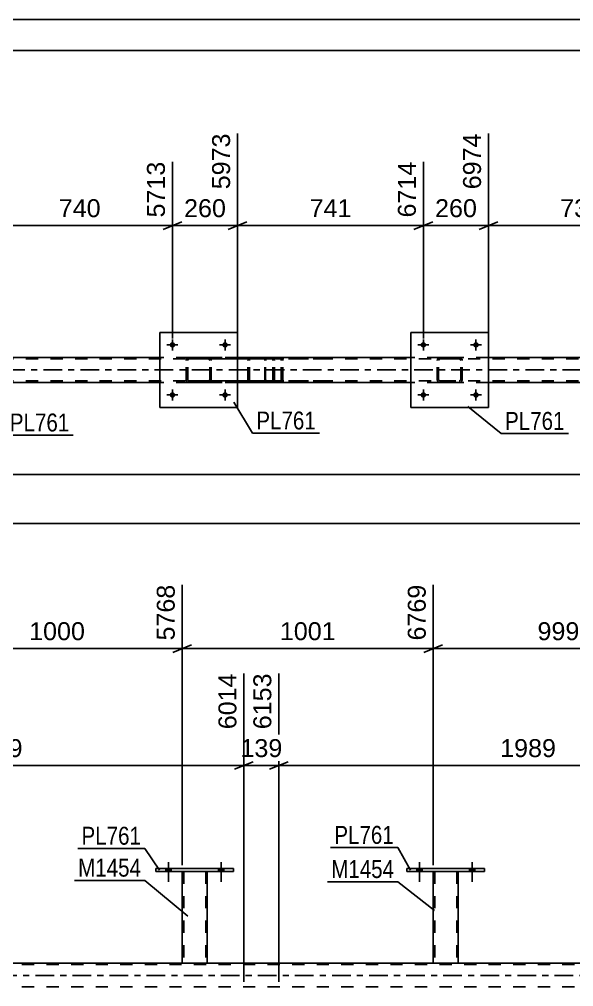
# Model space of a CAD drawing. Header units: millimetres. Extents: x 0 to 841, y 0 to 594.
# Drawn here: x 323.2 to 411.7, y 439.5 to 594 of the extents above; entities that cross this region are included whole.
import ezdxf

# ---------------------------------------------------------------- set-up
doc = ezdxf.new("R2010")
doc.units = ezdxf.units.MM
doc.linetypes.add('DXK_LINE_DOT2', pattern=[3.9198, 1.9599, -1.9599])
doc.linetypes.add('DXK_LINE_DOT3', pattern=[5.9187, 2.979, -0.9799, 0.9799, -0.9799])
doc.styles.add('Arial', font='ARIAL.TTF', dxfattribs={"height": 0.2})
doc.styles.add('Arial Narrow', font='ARIALN.TTF', dxfattribs={"height": 0.2})

# ---------------------------------------------------------------- blocks, each defined once
blk = doc.blocks.new('Unknown-318895815-1115')
at = {"color": 5, "linetype": 'Continuous'}
for p, q in [((841, 594), (0, 594)), ((836, 589), (5, 589))]:
    blk.add_line(p, q, dxfattribs=at)
blk = doc.blocks.new('Part-318895815-3068 - 2943')
at = {"color": 2, "linetype": 'Continuous'}
for p, q in [((385.05, 457.86), (385.05, 458.34)), ((397.45, 458.34), (385.05, 458.34)), ((397.45, 457.86), (385.05, 457.86)), ((397.45, 457.86), (397.45, 458.34))]:
    blk.add_line(p, q, dxfattribs=at)
blk = doc.blocks.new('Part-318895815-3363 - 2943')
at = {"color": 2, "linetype": 'Continuous'}
for p, q in [((344.99, 457.86), (344.99, 458.34)), ((357.39, 458.34), (344.99, 458.34)), ((357.39, 457.86), (344.99, 457.86)), ((357.39, 457.86), (357.39, 458.34))]:
    blk.add_line(p, q, dxfattribs=at)
blk = doc.blocks.new('Bolt-318895815-3171 - 2943')
at = {"linetype": 'Continuous'}
for points in [[(386.61, 457.86), (387.49, 457.86), (387.49, 458.34), (386.61, 458.34)], [(395.01, 457.86), (395.89, 457.86), (395.89, 458.34), (395.01, 458.34)]]:
    blk.add_hatch(color=1, dxfattribs=at).paths.add_polyline_path(points)
at = {"color": 1, "linetype": 'Continuous'}
for p, q in [((387.05, 459.34), (387.05, 456.22)), ((395.45, 459.34), (395.45, 456.22)), ((386.61, 458.34), (386.61, 457.86)), ((387.49, 458.34), (387.49, 457.86)), ((395.01, 458.34), (395.01, 457.86)), ((395.89, 458.34), (395.89, 457.86))]:
    blk.add_line(p, q, dxfattribs=at)
blk = doc.blocks.new('Bolt-318895815-3215 - 2943')
at = {"linetype": 'Continuous'}
for points in [[(346.55, 457.86), (347.43, 457.86), (347.43, 458.34), (346.55, 458.34)], [(354.95, 457.86), (355.83, 457.86), (355.83, 458.34), (354.95, 458.34)]]:
    blk.add_hatch(color=1, dxfattribs=at).paths.add_polyline_path(points)
at = {"color": 1, "linetype": 'Continuous'}
for p, q in [((346.99, 459.34), (346.99, 456.22)), ((355.39, 459.34), (355.39, 456.22)), ((346.55, 458.34), (346.55, 457.86)), ((347.43, 458.34), (347.43, 457.86)), ((354.95, 458.34), (354.95, 457.86)), ((355.83, 458.34), (355.83, 457.86))]:
    blk.add_line(p, q, dxfattribs=at)
blk = doc.blocks.new('Bolt-318895815-3216 - 2943')
at = {"linetype": 'Continuous'}
for points in [[(346.55, 457.86), (347.43, 457.86), (347.43, 458.34), (346.55, 458.34)], [(354.95, 457.86), (355.83, 457.86), (355.83, 458.34), (354.95, 458.34)]]:
    blk.add_hatch(color=1, dxfattribs=at).paths.add_polyline_path(points)
at = {"color": 1, "linetype": 'Continuous'}
for p, q in [((346.99, 459.34), (346.99, 456.22)), ((355.39, 459.34), (355.39, 456.22)), ((346.55, 458.34), (346.55, 457.86)), ((347.43, 458.34), (347.43, 457.86)), ((354.95, 458.34), (354.95, 457.86)), ((355.83, 458.34), (355.83, 457.86))]:
    blk.add_line(p, q, dxfattribs=at)
blk = doc.blocks.new('Part-318895815-3388 - 2943')
at = {"color": 2, "linetype": 'Continuous'}
for p, q in [((349.19, 457.86), (349.19, 443.22)), ((353.19, 443.22), (353.19, 457.86)), ((349.2, 443.21), (349.23, 443.21)), ((349.33, 443.21), (349.23, 443.21)), ((349.49, 443.21), (349.33, 443.21)), ((352.9, 443.21), (349.49, 443.21)), ((353.05, 443.21), (352.9, 443.21)), ((353.16, 443.21), (353.05, 443.21)), ((353.16, 443.21), (353.18, 443.21))]:
    blk.add_line(p, q, dxfattribs=at)
at = {"color": 7, "linetype": 'DXK_LINE_DOT2'}
for p, q in [((349.19, 457.86), (349.19, 457.86)), ((349.19, 457.86), (349.19, 457.86)), ((349.19, 457.86), (349.19, 457.86)), ((349.23, 457.86), (349.19, 457.86)), ((349.19, 457.86), (349.23, 457.86)), ((349.33, 457.86), (349.23, 457.86)), ((349.23, 457.86), (349.33, 457.86)), ((349.49, 457.86), (349.33, 457.86)), ((349.33, 457.86), (349.49, 457.86)), ((349.43, 457.86), (349.43, 457.86)), ((349.43, 457.86), (349.43, 443.21)), ((349.45, 457.86), (349.43, 457.86)), ((349.43, 457.86), (349.45, 457.86)), ((349.5, 457.86), (349.45, 457.86)), ((349.45, 457.86), (349.5, 457.86)), ((352.9, 457.86), (349.49, 457.86)), ((352.9, 457.86), (349.49, 457.86)), ((352.8, 457.86), (349.5, 457.86)), ((349.5, 457.86), (349.58, 457.86)), ((352.88, 457.86), (349.58, 457.86)), ((352.88, 457.86), (352.8, 457.86)), ((352.93, 457.86), (352.88, 457.86)), ((352.88, 457.86), (352.93, 457.86)), ((352.9, 457.86), (353.05, 457.86)), ((353.05, 457.86), (352.9, 457.86)), ((352.95, 457.86), (352.93, 457.86)), ((352.93, 457.86), (352.95, 457.86)), ((352.95, 457.86), (352.95, 457.86)), ((352.95, 457.86), (352.95, 443.21)), ((353.05, 457.86), (353.16, 457.86)), ((353.16, 457.86), (353.05, 457.86)), ((353.16, 457.86), (353.19, 457.86)), ((353.19, 457.86), (353.16, 457.86)), ((353.19, 457.86), (353.19, 457.86)), ((353.19, 457.86), (353.19, 457.86)), ((353.19, 457.86), (353.19, 457.86)), ((349.19, 443.22), (349.19, 443.21)), ((349.19, 443.21), (349.19, 443.21)), ((349.19, 443.21), (349.2, 443.21)), ((349.19, 443.21), (349.23, 443.21)), ((349.23, 443.21), (349.33, 443.21)), ((349.33, 443.21), (349.49, 443.21)), ((349.45, 443.21), (349.43, 443.21)), ((349.43, 443.21), (349.45, 443.21)), ((349.5, 443.21), (349.45, 443.21)), ((349.45, 443.21), (349.49, 443.21)), ((352.9, 443.21), (349.49, 443.21)), ((349.49, 443.21), (349.5, 443.21)), ((352.8, 443.21), (349.5, 443.21)), ((349.5, 443.21), (349.58, 443.21)), ((352.93, 443.21), (349.58, 443.21)), ((352.88, 443.21), (352.8, 443.21)), ((352.93, 443.21), (352.88, 443.21)), ((352.9, 443.21), (353.05, 443.21)), ((352.95, 443.21), (352.93, 443.21)), ((352.93, 443.21), (352.95, 443.21)), ((353.05, 443.21), (353.16, 443.21)), ((353.16, 443.21), (353.19, 443.21)), ((353.18, 443.21), (353.19, 443.21)), ((353.19, 443.21), (353.19, 443.22)), ((353.19, 443.21), (353.19, 443.22)), ((353.19, 443.21), (353.19, 443.21))]:
    blk.add_line(p, q, dxfattribs=at)
blk = doc.blocks.new('Part-318895815-3314 - 2943')
at = {"color": 7, "linetype": 'DXK_LINE_DOT2'}
for p, q in [((725.39, 442.98), (136.35, 442.98)), ((353.19, 443.22), (349.19, 443.22)), ((393.25, 443.22), (389.25, 443.22)), ((725.39, 439.46), (136.35, 439.46))]:
    blk.add_line(p, q, dxfattribs=at)
at = {"color": 2, "linetype": 'Continuous'}
for p, q in [((349.19, 443.22), (313.2, 443.22)), ((389.25, 443.22), (353.19, 443.22)), ((429.2, 443.22), (393.25, 443.22))]:
    blk.add_line(p, q, dxfattribs=at)
at = {"color": 7, "linetype": 'DXK_LINE_DOT3'}
blk.add_line((136.35, 441.22), (725.39, 441.22), dxfattribs=at)
blk = doc.blocks.new('Bolt-318895815-3340 - 2943')
at = {"linetype": 'Continuous'}
for points in [[(386.61, 457.86), (387.49, 457.86), (387.49, 458.34), (386.61, 458.34)], [(395.01, 457.86), (395.89, 457.86), (395.89, 458.34), (395.01, 458.34)]]:
    blk.add_hatch(color=1, dxfattribs=at).paths.add_polyline_path(points)
at = {"color": 1, "linetype": 'Continuous'}
for p, q in [((387.05, 459.34), (387.05, 456.22)), ((395.45, 459.34), (395.45, 456.22)), ((386.61, 458.34), (386.61, 457.86)), ((387.49, 458.34), (387.49, 457.86)), ((395.01, 458.34), (395.01, 457.86)), ((395.89, 458.34), (395.89, 457.86))]:
    blk.add_line(p, q, dxfattribs=at)
blk = doc.blocks.new('Part-318895815-3368 - 2943')
at = {"color": 2, "linetype": 'Continuous'}
for p, q in [((389.25, 457.86), (389.25, 443.22)), ((393.25, 443.22), (393.25, 457.86)), ((389.26, 443.21), (389.28, 443.21)), ((389.39, 443.21), (389.28, 443.21)), ((389.54, 443.21), (389.39, 443.21)), ((392.95, 443.21), (389.54, 443.21)), ((393.11, 443.21), (392.95, 443.21)), ((393.21, 443.21), (393.11, 443.21)), ((393.21, 443.21), (393.24, 443.21))]:
    blk.add_line(p, q, dxfattribs=at)
at = {"color": 7, "linetype": 'DXK_LINE_DOT2'}
for p, q in [((389.25, 457.86), (389.25, 457.86)), ((389.25, 457.86), (389.25, 457.86)), ((389.25, 457.86), (389.25, 457.86)), ((389.28, 457.86), (389.25, 457.86)), ((389.25, 457.86), (389.28, 457.86)), ((389.39, 457.86), (389.28, 457.86)), ((389.28, 457.86), (389.39, 457.86)), ((389.54, 457.86), (389.39, 457.86)), ((389.39, 457.86), (389.54, 457.86)), ((389.49, 457.86), (389.49, 457.86)), ((389.49, 457.86), (389.49, 443.21)), ((389.51, 457.86), (389.49, 457.86)), ((389.49, 457.86), (389.51, 457.86)), ((389.56, 457.86), (389.51, 457.86)), ((389.51, 457.86), (389.56, 457.86)), ((392.95, 457.86), (389.54, 457.86)), ((392.95, 457.86), (389.54, 457.86)), ((392.86, 457.86), (389.56, 457.86)), ((389.56, 457.86), (389.64, 457.86)), ((392.94, 457.86), (389.64, 457.86)), ((392.94, 457.86), (392.86, 457.86)), ((392.99, 457.86), (392.94, 457.86)), ((392.94, 457.86), (392.99, 457.86)), ((392.95, 457.86), (393.11, 457.86)), ((393.11, 457.86), (392.95, 457.86)), ((393.01, 457.86), (392.99, 457.86)), ((392.99, 457.86), (393.01, 457.86)), ((393.01, 457.86), (393.01, 457.86)), ((393.01, 457.86), (393.01, 443.21)), ((393.11, 457.86), (393.21, 457.86)), ((393.21, 457.86), (393.11, 457.86)), ((393.21, 457.86), (393.25, 457.86)), ((393.25, 457.86), (393.21, 457.86)), ((393.25, 457.86), (393.25, 457.86)), ((393.25, 457.86), (393.25, 457.86)), ((393.25, 457.86), (393.25, 457.86)), ((389.25, 443.22), (389.25, 443.21)), ((389.25, 443.22), (389.25, 443.21)), ((389.25, 443.22), (389.28, 443.22)), ((389.25, 443.21), (389.26, 443.21)), ((389.28, 443.22), (389.39, 443.22)), ((389.39, 443.22), (389.54, 443.22)), ((389.51, 443.22), (389.49, 443.22)), ((389.49, 443.21), (389.51, 443.21)), ((389.56, 443.22), (389.51, 443.22)), ((389.51, 443.21), (389.54, 443.21)), ((392.95, 443.22), (389.54, 443.22)), ((389.54, 443.21), (389.56, 443.21)), ((392.86, 443.22), (389.56, 443.22)), ((389.56, 443.21), (389.64, 443.21)), ((392.99, 443.21), (389.64, 443.21)), ((392.94, 443.22), (392.86, 443.22)), ((392.99, 443.22), (392.94, 443.22)), ((392.95, 443.22), (393.11, 443.22)), ((393.01, 443.22), (392.99, 443.22)), ((392.99, 443.21), (393.01, 443.21)), ((393.11, 443.22), (393.21, 443.22)), ((393.21, 443.22), (393.25, 443.22)), ((393.24, 443.21), (393.25, 443.21)), ((393.25, 443.21), (393.25, 443.22)), ((393.25, 443.22), (393.25, 443.22)), ((393.25, 443.21), (393.25, 443.22))]:
    blk.add_line(p, q, dxfattribs=at)
blk = doc.blocks.new('Part-318895815-1984 - 1938')
at = {"color": 2, "linetype": 'Continuous'}
for p, q in [((385.67, 543.99), (385.67, 531.99)), ((385.67, 543.99), (398.07, 543.99)), ((398.07, 543.99), (398.07, 531.99)), ((385.67, 531.99), (398.07, 531.99))]:
    blk.add_line(p, q, dxfattribs=at)
blk = doc.blocks.new('Part-318895815-2102 - 1938')
at = {"color": 7, "linetype": 'DXK_LINE_DOT2'}
for p, q in [((726.02, 539.75), (137.62, 539.75)), ((358.02, 539.99), (345.62, 539.99)), ((398.07, 539.99), (385.67, 539.99)), ((726.02, 536.23), (137.62, 536.23)), ((358.02, 535.99), (345.62, 535.99)), ((398.07, 535.99), (385.67, 535.99))]:
    blk.add_line(p, q, dxfattribs=at)
at = {"color": 2, "linetype": 'Continuous'}
for p, q in [((345.62, 539.99), (318.02, 539.99)), ((385.67, 539.99), (358.02, 539.99)), ((425.62, 539.99), (398.07, 539.99)), ((345.62, 535.99), (318.02, 535.99)), ((385.67, 535.99), (358.02, 535.99)), ((425.62, 535.99), (398.07, 535.99))]:
    blk.add_line(p, q, dxfattribs=at)
at = {"color": 7, "linetype": 'DXK_LINE_DOT3'}
blk.add_line((137.62, 537.99), (726.02, 537.99), dxfattribs=at)
blk = doc.blocks.new('Bolt-318895815-2128 - 1938')
at = {"linetype": 'Continuous'}
for points in [[(388.11, 541.99, -1), (387.23, 541.99, -1)], [(396.51, 541.99, -1), (395.63, 541.99, -1)]]:
    blk.add_hatch(color=1, dxfattribs=at).paths.add_polyline_path(points)
at = {"color": 1, "linetype": 'Continuous'}
for p, q in [((387.67, 542.87), (387.67, 541.11)), ((396.07, 542.87), (396.07, 541.11)), ((386.79, 541.99), (388.55, 541.99)), ((395.19, 541.99), (396.95, 541.99))]:
    blk.add_line(p, q, dxfattribs=at)
blk = doc.blocks.new('Part-318895815-2181 - 1938')
at = {"color": 7, "linetype": 'DXK_LINE_DOT2'}
for p, q in [((349.82, 539.51), (349.85, 539.7)), ((349.85, 539.7), (349.82, 539.51)), ((349.82, 536.47), (349.82, 539.51)), ((350.08, 539.61), (350.06, 539.51)), ((350.06, 539.51), (350.08, 539.6)), ((350.06, 536.47), (350.06, 539.51)), ((350.08, 539.6), (350.13, 539.68)), ((350.13, 539.68), (350.08, 539.61)), ((350.11, 539.96), (350.3, 539.99)), ((350.3, 539.99), (350.11, 539.96)), ((350.21, 539.74), (350.13, 539.68)), ((350.13, 539.68), (350.21, 539.73)), ((350.21, 539.73), (350.3, 539.75)), ((350.3, 539.75), (350.21, 539.74)), ((350.3, 539.99), (353.34, 539.99)), ((350.3, 539.99), (350.3, 539.99)), ((350.3, 539.99), (353.34, 539.99)), ((350.3, 539.75), (353.34, 539.75)), ((350.3, 539.75), (350.3, 539.75)), ((353.34, 539.75), (350.3, 539.75)), ((353.34, 539.99), (353.34, 539.99)), ((353.34, 539.99), (353.52, 539.96)), ((353.52, 539.96), (353.34, 539.99)), ((353.34, 539.75), (353.34, 539.75)), ((353.34, 539.75), (353.43, 539.73)), ((353.43, 539.74), (353.34, 539.75)), ((353.51, 539.68), (353.43, 539.74)), ((353.43, 539.73), (353.51, 539.68)), ((353.51, 539.68), (353.56, 539.6)), ((353.56, 539.61), (353.51, 539.68)), ((353.58, 539.51), (353.56, 539.61)), ((353.56, 539.6), (353.58, 539.51)), ((353.58, 536.47), (353.58, 539.51)), ((353.78, 539.7), (353.82, 539.51)), ((353.82, 539.51), (353.78, 539.7)), ((353.82, 536.47), (353.82, 539.51)), ((349.85, 536.29), (349.82, 536.47)), ((349.82, 536.47), (349.85, 536.29)), ((350.08, 536.38), (350.06, 536.47)), ((350.06, 536.47), (350.08, 536.38)), ((350.13, 536.3), (350.08, 536.38)), ((350.08, 536.38), (350.13, 536.3)), ((350.21, 536.25), (350.13, 536.3)), ((350.13, 536.3), (350.21, 536.25)), ((350.3, 536.23), (350.21, 536.25)), ((350.21, 536.25), (350.3, 536.23)), ((353.43, 536.25), (353.34, 536.23)), ((353.34, 536.23), (353.43, 536.25)), ((353.51, 536.3), (353.43, 536.25)), ((353.43, 536.25), (353.51, 536.3)), ((353.56, 536.38), (353.51, 536.3)), ((353.51, 536.3), (353.56, 536.38)), ((353.58, 536.47), (353.56, 536.38)), ((353.56, 536.38), (353.58, 536.47)), ((353.82, 536.47), (353.78, 536.29)), ((353.78, 536.29), (353.82, 536.47)), ((350.3, 535.99), (350.11, 536.03)), ((350.11, 536.03), (350.3, 535.99)), ((350.3, 536.23), (353.34, 536.23)), ((350.3, 536.23), (350.3, 536.23)), ((350.3, 536.23), (353.34, 536.23)), ((350.3, 535.99), (353.34, 535.99)), ((350.3, 535.99), (350.3, 535.99)), ((350.3, 535.99), (353.34, 535.99)), ((353.34, 536.23), (353.34, 536.23)), ((353.52, 536.03), (353.34, 535.99)), ((353.34, 535.99), (353.52, 536.03)), ((353.34, 535.99), (353.34, 535.99))]:
    blk.add_line(p, q, dxfattribs=at)
at = {"color": 7, "linetype": 'DXK_LINE_DOT3'}
blk.add_line((351.82, 537.99), (351.82, 537.99), dxfattribs=at)
at = {"color": 7, "linetype": 'DXK_LINE_DOT2'}
for centre, start, end in [((350.3, 539.51), 112.5, 157.5), ((350.3, 539.51), 112.5, 157.5), ((353.34, 539.51), 22.5, 67.5), ((353.34, 539.51), 22.5, 67.5), ((350.3, 536.47), 202.5, 247.5), ((350.3, 536.47), 202.5, 247.5), ((353.34, 536.47), 292.5, 337.5), ((353.34, 536.47), 292.5, 337.5)]:
    blk.add_arc(centre, 0.48, start, end, dxfattribs=at)
blk = doc.blocks.new('Part-318895815-2045 - 1938')
at = {"color": 7, "linetype": 'DXK_LINE_DOT2'}
for p, q in [((389.87, 539.51), (389.91, 539.7)), ((389.91, 539.7), (389.87, 539.51)), ((389.87, 536.47), (389.87, 539.51)), ((390.13, 539.61), (390.11, 539.51)), ((390.11, 539.51), (390.13, 539.6)), ((390.11, 536.47), (390.11, 539.51)), ((390.13, 539.6), (390.18, 539.68)), ((390.18, 539.68), (390.13, 539.61)), ((390.17, 539.96), (390.35, 539.99)), ((390.35, 539.99), (390.17, 539.96)), ((390.26, 539.74), (390.18, 539.68)), ((390.18, 539.68), (390.26, 539.73)), ((390.26, 539.73), (390.35, 539.75)), ((390.35, 539.75), (390.26, 539.74)), ((390.35, 539.99), (393.39, 539.99)), ((390.35, 539.99), (390.35, 539.99)), ((390.35, 539.99), (393.39, 539.99)), ((390.35, 539.75), (393.39, 539.75)), ((390.35, 539.75), (390.35, 539.75)), ((393.39, 539.75), (390.35, 539.75)), ((393.39, 539.99), (393.39, 539.99)), ((393.39, 539.99), (393.58, 539.96)), ((393.58, 539.96), (393.39, 539.99)), ((393.39, 539.75), (393.39, 539.75)), ((393.39, 539.75), (393.48, 539.73)), ((393.48, 539.74), (393.39, 539.75)), ((393.56, 539.68), (393.48, 539.74)), ((393.48, 539.73), (393.56, 539.68)), ((393.56, 539.68), (393.61, 539.6)), ((393.61, 539.61), (393.56, 539.68)), ((393.63, 539.51), (393.61, 539.61)), ((393.61, 539.6), (393.63, 539.51)), ((393.63, 536.47), (393.63, 539.51)), ((393.84, 539.7), (393.87, 539.51)), ((393.87, 539.51), (393.84, 539.7)), ((393.87, 536.47), (393.87, 539.51)), ((389.91, 536.29), (389.87, 536.47)), ((389.87, 536.47), (389.91, 536.29)), ((390.13, 536.38), (390.11, 536.47)), ((390.11, 536.47), (390.13, 536.38)), ((390.18, 536.3), (390.13, 536.38)), ((390.13, 536.38), (390.18, 536.3)), ((390.26, 536.25), (390.18, 536.3)), ((390.18, 536.3), (390.26, 536.25)), ((390.35, 536.23), (390.26, 536.25)), ((390.26, 536.25), (390.35, 536.23)), ((393.48, 536.25), (393.39, 536.23)), ((393.39, 536.23), (393.48, 536.25)), ((393.56, 536.3), (393.48, 536.25)), ((393.48, 536.25), (393.56, 536.3)), ((393.61, 536.38), (393.56, 536.3)), ((393.56, 536.3), (393.61, 536.38)), ((393.63, 536.47), (393.61, 536.38)), ((393.61, 536.38), (393.63, 536.47)), ((393.87, 536.47), (393.84, 536.29)), ((393.84, 536.29), (393.87, 536.47)), ((390.35, 535.99), (390.17, 536.03)), ((390.17, 536.03), (390.35, 535.99)), ((390.35, 536.23), (393.39, 536.23)), ((390.35, 536.23), (390.35, 536.23)), ((390.35, 536.23), (393.39, 536.23)), ((390.35, 535.99), (393.39, 535.99)), ((390.35, 535.99), (390.35, 535.99)), ((390.35, 535.99), (393.39, 535.99)), ((393.39, 536.23), (393.39, 536.23)), ((393.58, 536.03), (393.39, 535.99)), ((393.39, 535.99), (393.58, 536.03)), ((393.39, 535.99), (393.39, 535.99))]:
    blk.add_line(p, q, dxfattribs=at)
at = {"color": 7, "linetype": 'DXK_LINE_DOT3'}
blk.add_line((391.87, 537.99), (391.87, 537.99), dxfattribs=at)
at = {"color": 7, "linetype": 'DXK_LINE_DOT2'}
for centre, start, end in [((390.35, 539.51), 112.5, 157.5), ((390.35, 539.51), 112.5, 157.5), ((393.39, 539.51), 22.5, 67.5), ((393.39, 539.51), 22.5, 67.5), ((390.35, 536.47), 202.5, 247.5), ((390.35, 536.47), 202.5, 247.5), ((393.39, 536.47), 292.5, 337.5), ((393.39, 536.47), 292.5, 337.5)]:
    blk.add_arc(centre, 0.48, start, end, dxfattribs=at)
blk = doc.blocks.new('Part-318895815-2116 - 1938')
at = {"color": 7, "linetype": 'DXK_LINE_DOT2'}
for p, q in [((363.4, 539.99), (351.62, 539.99)), ((363.4, 539.75), (351.62, 539.75)), ((359.69, 539.7), (359.65, 539.51)), ((359.65, 536.47), (359.65, 539.51)), ((359.91, 539.51), (359.93, 539.61)), ((359.91, 536.47), (359.91, 539.51)), ((359.93, 539.61), (359.98, 539.68)), ((360.16, 539.99), (359.97, 539.96)), ((359.98, 539.68), (360.06, 539.74)), ((360.06, 539.74), (360.16, 539.75)), ((363.59, 539.96), (363.4, 539.99)), ((363.4, 539.75), (363.5, 539.74)), ((363.5, 539.74), (363.58, 539.68)), ((363.58, 539.68), (363.63, 539.61)), ((363.63, 539.61), (363.65, 539.51)), ((363.65, 536.47), (363.65, 539.51)), ((363.91, 539.51), (363.87, 539.7)), ((363.91, 536.47), (363.91, 539.51)), ((359.65, 536.47), (359.67, 536.38)), ((359.67, 536.38), (359.69, 536.29)), ((359.93, 536.38), (359.91, 536.47)), ((359.98, 536.3), (359.93, 536.38)), ((360.06, 536.25), (359.98, 536.3)), ((360.16, 536.23), (360.06, 536.25)), ((363.5, 536.25), (363.4, 536.23)), ((363.58, 536.3), (363.5, 536.25)), ((363.63, 536.38), (363.58, 536.3)), ((363.65, 536.47), (363.63, 536.38)), ((363.87, 536.29), (363.89, 536.38)), ((363.89, 536.38), (363.91, 536.47)), ((363.4, 536.23), (351.62, 536.23)), ((363.4, 535.99), (351.62, 535.99)), ((359.97, 536.03), (360.16, 535.99)), ((363.4, 535.99), (363.59, 536.03))]:
    blk.add_line(p, q, dxfattribs=at)
for centre, start, end in [((360.14, 539.49), 110.7583, 155.68), ((363.42, 539.49), 24.32, 69.2417), ((360.14, 536.49), 204.32, 249.2417), ((363.42, 536.49), 290.7583, 335.68)]:
    blk.add_arc(centre, 0.496, start, end, dxfattribs=at)
blk = doc.blocks.new('Bolt-318895815-2129 - 1938')
at = {"linetype": 'Continuous'}
for points in [[(388.11, 533.99, -1), (387.23, 533.99, -1)], [(396.51, 533.99, -1), (395.63, 533.99, -1)]]:
    blk.add_hatch(color=1, dxfattribs=at).paths.add_polyline_path(points)
at = {"color": 1, "linetype": 'Continuous'}
for p, q in [((387.67, 534.87), (387.67, 533.11)), ((396.07, 534.87), (396.07, 533.11)), ((386.79, 533.99), (388.55, 533.99)), ((395.19, 533.99), (396.95, 533.99))]:
    blk.add_line(p, q, dxfattribs=at)
blk = doc.blocks.new('Bolt-318895815-2130 - 1938')
at = {"linetype": 'Continuous'}
for points in [[(348.06, 541.99, -1), (347.18, 541.99, -1)], [(356.46, 541.99, -1), (355.58, 541.99, -1)]]:
    blk.add_hatch(color=1, dxfattribs=at).paths.add_polyline_path(points)
at = {"color": 1, "linetype": 'Continuous'}
for p, q in [((347.62, 542.87), (347.62, 541.11)), ((356.02, 542.87), (356.02, 541.11)), ((346.74, 541.99), (348.5, 541.99)), ((355.14, 541.99), (356.9, 541.99))]:
    blk.add_line(p, q, dxfattribs=at)
blk = doc.blocks.new('Bolt-318895815-2136 - 1938')
at = {"linetype": 'Continuous'}
for points in [[(348.06, 533.99, -1), (347.18, 533.99, -1)], [(356.46, 533.99, -1), (355.58, 533.99, -1)]]:
    blk.add_hatch(color=1, dxfattribs=at).paths.add_polyline_path(points)
at = {"color": 1, "linetype": 'Continuous'}
for p, q in [((347.62, 534.87), (347.62, 533.11)), ((356.02, 534.87), (356.02, 533.11)), ((346.74, 533.99), (348.5, 533.99)), ((355.14, 533.99), (356.9, 533.99))]:
    blk.add_line(p, q, dxfattribs=at)
blk = doc.blocks.new('Part-318895815-2163 - 1938')
at = {"color": 7, "linetype": 'DXK_LINE_DOT2'}
for p, q in [((362.38, 539.7), (362.36, 539.51)), ((362.36, 536.47), (362.36, 539.51)), ((362.44, 539.85), (362.38, 539.7)), ((362.53, 539.96), (362.44, 539.85)), ((362.5, 539.51), (362.51, 539.61)), ((362.5, 536.47), (362.5, 539.51)), ((362.51, 539.61), (362.54, 539.68)), ((362.63, 539.99), (362.53, 539.96)), ((362.54, 539.68), (362.58, 539.74)), ((362.58, 539.74), (362.63, 539.75)), ((372.04, 539.99), (362.63, 539.99)), ((372.04, 539.75), (362.63, 539.75)), ((363.91, 539.99), (363.91, 539.75)), ((364.92, 539.96), (364.72, 539.99)), ((364.72, 539.75), (364.82, 539.74)), ((364.82, 539.74), (364.9, 539.68)), ((364.9, 539.68), (364.96, 539.61)), ((364.96, 539.61), (364.97, 539.51)), ((364.97, 536.47), (364.97, 539.51)), ((365.23, 539.51), (365.19, 539.7)), ((365.23, 536.47), (365.23, 539.51)), ((362.36, 536.47), (362.38, 536.29)), ((362.38, 536.29), (362.44, 536.13)), ((362.51, 536.38), (362.5, 536.47)), ((362.54, 536.3), (362.51, 536.38)), ((362.58, 536.25), (362.54, 536.3)), ((362.63, 536.23), (362.58, 536.25)), ((364.82, 536.25), (364.72, 536.23)), ((364.9, 536.3), (364.82, 536.25)), ((364.96, 536.38), (364.9, 536.3)), ((364.97, 536.47), (364.96, 536.38)), ((365.19, 536.29), (365.21, 536.38)), ((365.21, 536.38), (365.23, 536.47)), ((362.44, 536.13), (362.53, 536.03)), ((362.53, 536.03), (362.63, 535.99)), ((372.04, 536.23), (362.63, 536.23)), ((372.04, 535.99), (362.63, 535.99)), ((363.91, 535.99), (363.91, 536.23)), ((364.72, 535.99), (364.92, 536.03))]:
    blk.add_line(p, q, dxfattribs=at)
for centre, start, end in [((364.74, 539.5), 23.8494, 68.8059), ((364.74, 536.49), 291.1941, 336.1506)]:
    blk.add_arc(centre, 0.492, start, end, dxfattribs=at)
blk = doc.blocks.new('Part-318895815-2171 - 1938')
at = {"color": 2, "linetype": 'Continuous'}
for p, q in [((345.62, 543.99), (345.62, 531.99)), ((345.62, 543.99), (358.02, 543.99)), ((358.02, 543.99), (358.02, 531.99)), ((345.62, 531.99), (358.02, 531.99))]:
    blk.add_line(p, q, dxfattribs=at)
blk = doc.blocks.new('StraightDimension-318895815-11067 - 2943')
at = {"color": 7, "linetype": 'Continuous'}
for p, q in [((389.25, 458.86), (389.25, 503.66)), ((429.2, 458.86), (429.2, 503.66)), ((390.75, 494.07), (387.75, 492.87)), ((389.25, 493.47), (429.2, 493.47)), ((427.7, 492.87), (430.7, 494.07))]:
    blk.add_line(p, q, dxfattribs=at)
at = {"color": 0, "linetype": 'Continuous'}
blk.add_wipeout([(428.6, 504.26), (424.4, 504.26), (424.4, 494.17), (428.6, 494.17)], dxfattribs=at)
at = {"color": 0}
blk.add_wipeout([(413.16, 494.22), (413.16, 498.42), (405.29, 498.42), (405.29, 494.22)], dxfattribs=at)
at = {"color": 3, "linetype": 'Continuous', "style": 'Arial'}
blk.add_text('7768', height=2.865, rotation=90.0002, dxfattribs=at).set_placement((428, 494.77))
at = {"color": 3, "style": 'Arial'}
blk.add_text('999', height=2.865, dxfattribs=at).set_placement((405.89, 494.82))
blk = doc.blocks.new('StraightDimension-318895815-22858 - 2943')
at = {"color": 7, "linetype": 'Continuous'}
for p, q in [((364.6, 440.22), (364.6, 489.49)), ((444.16, 440.22), (444.16, 489.49)), ((366.1, 475.39), (363.1, 474.19)), ((364.6, 474.79), (444.16, 474.79)), ((442.66, 474.19), (445.66, 475.39))]:
    blk.add_line(p, q, dxfattribs=at)
at = {"color": 0, "linetype": 'Continuous'}
blk.add_wipeout([(443.56, 490.09), (439.36, 490.09), (439.36, 479.99), (443.56, 479.99)], dxfattribs=at)
at = {"color": 0}
blk.add_wipeout([(409.43, 475.54), (409.43, 479.74), (399.33, 479.74), (399.33, 475.54)], dxfattribs=at)
at = {"color": 3, "linetype": 'Continuous', "style": 'Arial'}
blk.add_text('8142', height=2.865, rotation=90.0002, dxfattribs=at).set_placement((442.96, 480.59))
at = {"color": 3, "style": 'Arial'}
blk.add_text('1989', height=2.865, dxfattribs=at).set_placement((399.93, 476.14))
blk = doc.blocks.new('StraightDimension-318895815-22859 - 2943')
at = {"color": 7, "linetype": 'Continuous'}
for p, q in [((359.03, 440.22), (359.03, 489.49)), ((364.6, 440.22), (364.6, 489.49)), ((357.53, 474.19), (360.53, 475.39)), ((359.03, 474.79), (364.6, 474.79)), ((366.1, 475.39), (363.1, 474.19))]:
    blk.add_line(p, q, dxfattribs=at)
at = {"color": 0}
blk.add_wipeout([(365.75, 475.54), (365.75, 479.74), (357.88, 479.74), (357.88, 475.54)], dxfattribs=at)
at = {"color": 3, "style": 'Arial'}
blk.add_text('139', height=2.865, dxfattribs=at).set_placement((358.48, 476.14))
at = {"color": 0, "linetype": 'Continuous'}
blk.add_wipeout([(364, 490.09), (359.8, 490.09), (359.8, 479.99), (364, 479.99)], dxfattribs=at)
at = {"color": 3, "linetype": 'Continuous', "style": 'Arial'}
blk.add_text('6153', height=2.865, rotation=90.0002, dxfattribs=at).set_placement((363.4, 480.59))
blk = doc.blocks.new('StraightDimension-318895815-11069 - 2943')
at = {"color": 7, "linetype": 'Continuous'}
for p, q in [((309.2, 458.86), (309.2, 503.66)), ((349.19, 458.86), (349.19, 503.66)), ((310.7, 494.07), (307.7, 492.87)), ((309.2, 493.47), (349.19, 493.47)), ((347.69, 492.87), (350.69, 494.07))]:
    blk.add_line(p, q, dxfattribs=at)
at = {"color": 0, "linetype": 'Continuous'}
blk.add_wipeout([(348.59, 504.26), (344.39, 504.26), (344.39, 494.17), (348.59, 494.17)], dxfattribs=at)
at = {"color": 0}
blk.add_wipeout([(334.24, 494.22), (334.24, 498.42), (324.15, 498.42), (324.15, 494.22)], dxfattribs=at)
at = {"color": 3, "linetype": 'Continuous', "style": 'Arial'}
blk.add_text('5768', height=2.865, rotation=90.0002, dxfattribs=at).set_placement((347.99, 494.77))
at = {"color": 3, "style": 'Arial'}
blk.add_text('1000', height=2.865, dxfattribs=at).set_placement((324.75, 494.82))
blk = doc.blocks.new('StraightDimension-318895815-11068 - 2943')
at = {"color": 7, "linetype": 'Continuous'}
for p, q in [((349.19, 458.86), (349.19, 503.66)), ((389.25, 458.86), (389.25, 503.66)), ((350.69, 494.07), (347.69, 492.87)), ((349.19, 493.47), (389.25, 493.47)), ((387.75, 492.87), (390.75, 494.07))]:
    blk.add_line(p, q, dxfattribs=at)
at = {"color": 0, "linetype": 'Continuous'}
blk.add_wipeout([(388.65, 504.26), (384.45, 504.26), (384.45, 494.17), (388.65, 494.17)], dxfattribs=at)
at = {"color": 0}
blk.add_wipeout([(374.27, 494.22), (374.27, 498.42), (364.17, 498.42), (364.17, 494.22)], dxfattribs=at)
at = {"color": 3, "linetype": 'Continuous', "style": 'Arial'}
blk.add_text('6769', height=2.865, rotation=90.0002, dxfattribs=at).set_placement((388.05, 494.77))
at = {"color": 3, "style": 'Arial'}
blk.add_text('1001', height=2.865, dxfattribs=at).set_placement((364.77, 494.82))
blk = doc.blocks.new('StraightDimension-318895815-22860 - 2943')
at = {"color": 7, "linetype": 'Continuous'}
for p, q in [((279.47, 440.22), (279.47, 489.49)), ((359.03, 440.22), (359.03, 489.49)), ((280.97, 475.39), (277.97, 474.19)), ((279.47, 474.79), (359.03, 474.79)), ((357.53, 474.19), (360.53, 475.39))]:
    blk.add_line(p, q, dxfattribs=at)
at = {"color": 0, "linetype": 'Continuous'}
blk.add_wipeout([(358.43, 490.09), (354.23, 490.09), (354.23, 479.99), (358.43, 479.99)], dxfattribs=at)
at = {"color": 0}
blk.add_wipeout([(324.29, 475.54), (324.29, 479.74), (314.2, 479.74), (314.2, 475.54)], dxfattribs=at)
at = {"color": 3, "linetype": 'Continuous', "style": 'Arial'}
blk.add_text('6014', height=2.865, rotation=90.0002, dxfattribs=at).set_placement((357.83, 480.59))
at = {"color": 3, "style": 'Arial'}
blk.add_text('1989', height=2.865, dxfattribs=at).set_placement((314.8, 476.14))
blk = doc.blocks.new('StraightDimension-318895815-8004 - 1938')
at = {"color": 7, "linetype": 'Continuous'}
for p, q in [((398.07, 540.99), (398.07, 575.74)), ((387.67, 542.99), (387.67, 571.24)), ((386.17, 560.45), (389.17, 561.65)), ((387.67, 561.05), (398.07, 561.05)), ((399.57, 561.65), (396.57, 560.45))]:
    blk.add_line(p, q, dxfattribs=at)
at = {"color": 0}
blk.add_wipeout([(396.81, 561.8), (396.81, 566), (388.94, 566), (388.94, 561.8)], dxfattribs=at)
at = {"color": 3, "style": 'Arial'}
blk.add_text('260', height=2.865, dxfattribs=at).set_placement((389.54, 562.4))
at = {"color": 0, "linetype": 'Continuous'}
blk.add_wipeout([(397.47, 576.34), (393.27, 576.34), (393.27, 566.25), (397.47, 566.25)], dxfattribs=at)
at = {"color": 3, "linetype": 'Continuous', "style": 'Arial'}
blk.add_text('6974', height=2.865, rotation=90.0002, dxfattribs=at).set_placement((396.87, 566.85))
blk = doc.blocks.new('StraightDimension-318895815-8007 - 1938')
at = {"color": 7, "linetype": 'Continuous'}
for p, q in [((318.02, 540.99), (318.02, 575.74)), ((347.62, 542.99), (347.62, 571.24)), ((319.52, 561.65), (316.52, 560.45)), ((318.02, 561.05), (347.62, 561.05)), ((346.12, 560.45), (349.12, 561.65))]:
    blk.add_line(p, q, dxfattribs=at)
at = {"color": 0, "linetype": 'Continuous'}
blk.add_wipeout([(347.02, 571.84), (342.82, 571.84), (342.82, 561.75), (347.02, 561.75)], dxfattribs=at)
at = {"color": 0}
blk.add_wipeout([(336.76, 561.8), (336.76, 566), (328.88, 566), (328.88, 561.8)], dxfattribs=at)
at = {"color": 3, "linetype": 'Continuous', "style": 'Arial'}
blk.add_text('5713', height=2.865, rotation=90.0002, dxfattribs=at).set_placement((346.42, 562.35))
at = {"color": 3, "style": 'Arial'}
blk.add_text('740', height=2.865, dxfattribs=at).set_placement((329.48, 562.4))
blk = doc.blocks.new('StraightDimension-318895815-2225 - 1938')
at = {"color": 7, "linetype": 'Continuous'}
blk.add_line((129, 521.31), (759.87, 521.31), dxfattribs=at)
blk = doc.blocks.new('StraightDimension-318895815-2246 - 1938')
at = {"color": 7, "linetype": 'Continuous'}
blk.add_line((128.36, 513.48), (760.51, 513.48), dxfattribs=at)
blk = doc.blocks.new('StraightDimension-318895815-8003 - 1938')
at = {"color": 7, "linetype": 'Continuous'}
for p, q in [((398.07, 540.99), (398.07, 575.74)), ((427.62, 542.99), (427.62, 571.24)), ((399.57, 561.65), (396.57, 560.45)), ((398.07, 561.05), (427.62, 561.05)), ((426.12, 560.45), (429.12, 561.65))]:
    blk.add_line(p, q, dxfattribs=at)
at = {"color": 0, "linetype": 'Continuous'}
blk.add_wipeout([(427.02, 571.84), (422.82, 571.84), (422.82, 561.75), (427.02, 561.75)], dxfattribs=at)
at = {"color": 0}
blk.add_wipeout([(416.78, 561.8), (416.78, 566), (408.91, 566), (408.91, 561.8)], dxfattribs=at)
at = {"color": 3, "linetype": 'Continuous', "style": 'Arial'}
blk.add_text('7713', height=2.865, rotation=90.0002, dxfattribs=at).set_placement((426.42, 562.35))
at = {"color": 3, "style": 'Arial'}
blk.add_text('739', height=2.865, dxfattribs=at).set_placement((409.51, 562.4))
blk = doc.blocks.new('StraightDimension-318895815-8005 - 1938')
at = {"color": 7, "linetype": 'Continuous'}
for p, q in [((358.02, 540.99), (358.02, 575.74)), ((387.67, 542.99), (387.67, 571.24)), ((359.52, 561.65), (356.52, 560.45)), ((358.02, 561.05), (387.67, 561.05)), ((386.17, 560.45), (389.17, 561.65))]:
    blk.add_line(p, q, dxfattribs=at)
at = {"color": 0, "linetype": 'Continuous'}
blk.add_wipeout([(387.07, 571.84), (382.87, 571.84), (382.87, 561.75), (387.07, 561.75)], dxfattribs=at)
at = {"color": 0}
blk.add_wipeout([(376.78, 561.8), (376.78, 566), (368.91, 566), (368.91, 561.8)], dxfattribs=at)
at = {"color": 3, "linetype": 'Continuous', "style": 'Arial'}
blk.add_text('6714', height=2.865, rotation=90.0002, dxfattribs=at).set_placement((386.47, 562.35))
at = {"color": 3, "style": 'Arial'}
blk.add_text('741', height=2.865, dxfattribs=at).set_placement((369.51, 562.4))
blk = doc.blocks.new('StraightDimension-318895815-8006 - 1938')
at = {"color": 7, "linetype": 'Continuous'}
for p, q in [((358.02, 540.99), (358.02, 575.74)), ((347.62, 542.99), (347.62, 571.24)), ((346.12, 560.45), (349.12, 561.65)), ((347.62, 561.05), (358.02, 561.05)), ((359.52, 561.65), (356.52, 560.45))]:
    blk.add_line(p, q, dxfattribs=at)
at = {"color": 0}
blk.add_wipeout([(356.75, 561.8), (356.75, 566), (348.88, 566), (348.88, 561.8)], dxfattribs=at)
at = {"color": 3, "style": 'Arial'}
blk.add_text('260', height=2.865, dxfattribs=at).set_placement((349.48, 562.4))
at = {"color": 0, "linetype": 'Continuous'}
blk.add_wipeout([(357.42, 576.34), (353.22, 576.34), (353.22, 566.25), (357.42, 566.25)], dxfattribs=at)
at = {"color": 3, "linetype": 'Continuous', "style": 'Arial'}
blk.add_text('5973', height=2.865, rotation=90.0002, dxfattribs=at).set_placement((356.82, 566.85))
blk = doc.blocks.new('Mark-318895815-3064 - 2943')
at = {"color": 0}
blk.add_wipeout([(382.97, 462.28), (382.97, 465.28), (373.46, 465.28), (373.46, 462.28)], dxfattribs=at)
blk.add_wipeout([(382.97, 462.28), (382.97, 465.28), (373.46, 465.28), (373.46, 462.28)], dxfattribs=at)
at = {"color": 30, "linetype": 'Continuous'}
for p in [(372.86, 461.68), (385.61, 458.08)]:
    blk.add_line(p, (383.57, 461.68), dxfattribs=at)
at = {"color": 3, "style": 'Arial Narrow'}
blk.add_text('PL761', height=2.863, dxfattribs=at).set_placement((373.46, 462.28))
blk = doc.blocks.new('Mark-318895815-3364 - 2943')
at = {"color": 0}
blk.add_wipeout([(383.01, 456.82), (383.01, 459.82), (372.96, 459.82), (372.96, 456.82)], dxfattribs=at)
blk.add_wipeout([(383.01, 456.82), (383.01, 459.82), (372.96, 459.82), (372.96, 456.82)], dxfattribs=at)
at = {"color": 30, "linetype": 'Continuous'}
for p in [(372.36, 456.22), (389.47, 451.65)]:
    blk.add_line(p, (383.61, 456.22), dxfattribs=at)
at = {"color": 3, "style": 'Arial Narrow'}
blk.add_text('M1454', height=2.863, dxfattribs=at).set_placement((372.96, 456.82))
blk = doc.blocks.new('Mark-318895815-3359 - 2943')
at = {"color": 0}
blk.add_wipeout([(342.61, 462.14), (342.61, 465.14), (333.11, 465.14), (333.11, 462.14)], dxfattribs=at)
blk.add_wipeout([(342.61, 462.14), (342.61, 465.14), (333.11, 465.14), (333.11, 462.14)], dxfattribs=at)
at = {"color": 30, "linetype": 'Continuous'}
for p in [(332.51, 461.54), (345.55, 458.06)]:
    blk.add_line(p, (343.21, 461.54), dxfattribs=at)
at = {"color": 3, "style": 'Arial Narrow'}
blk.add_text('PL761', height=2.863, dxfattribs=at).set_placement((333.11, 462.14))
blk = doc.blocks.new('Mark-318895815-3384 - 2943')
at = {"color": 0}
blk.add_wipeout([(342.62, 457.04), (342.62, 460.04), (332.57, 460.04), (332.57, 457.04)], dxfattribs=at)
blk.add_wipeout([(342.62, 457.04), (342.62, 460.04), (332.57, 460.04), (332.57, 457.04)], dxfattribs=at)
at = {"color": 30, "linetype": 'Continuous'}
for p in [(331.97, 456.44), (350.07, 450.71)]:
    blk.add_line(p, (343.22, 456.44), dxfattribs=at)
at = {"color": 3, "style": 'Arial Narrow'}
blk.add_text('M1454', height=2.863, dxfattribs=at).set_placement((332.57, 457.04))
blk = doc.blocks.new('Mark-318895815-1980 - 1938')
at = {"color": 0}
blk.add_wipeout([(410.21, 528.42), (410.21, 531.42), (400.71, 531.42), (400.71, 528.42)], dxfattribs=at)
blk.add_wipeout([(410.21, 528.42), (410.21, 531.42), (400.71, 531.42), (400.71, 528.42)], dxfattribs=at)
at = {"color": 30, "linetype": 'Continuous'}
for p, q in [((394.77, 532.17), (400.11, 527.82)), ((400.11, 527.82), (410.81, 527.82))]:
    blk.add_line(p, q, dxfattribs=at)
at = {"color": 3, "style": 'Arial Narrow'}
blk.add_text('PL761', height=2.863, dxfattribs=at).set_placement((400.71, 528.42))
blk = doc.blocks.new('Mark-318895815-2151 - 1938')
at = {"color": 0}
blk.add_wipeout([(331.17, 528.16), (331.17, 531.16), (321.67, 531.16), (321.67, 528.16)], dxfattribs=at)
blk.add_wipeout([(331.17, 528.16), (331.17, 531.16), (321.67, 531.16), (321.67, 528.16)], dxfattribs=at)
at = {"color": 30, "linetype": 'Continuous'}
for p, q in [((316.86, 532.69), (321.07, 527.56)), ((321.07, 527.56), (331.77, 527.56))]:
    blk.add_line(p, q, dxfattribs=at)
at = {"color": 3, "style": 'Arial Narrow'}
blk.add_text('PL761', height=2.863, dxfattribs=at).set_placement((321.67, 528.16))
blk = doc.blocks.new('Mark-318895815-2167 - 1938')
at = {"color": 0}
blk.add_wipeout([(370.51, 528.48), (370.51, 531.48), (361.01, 531.48), (361.01, 528.48)], dxfattribs=at)
blk.add_wipeout([(370.51, 528.48), (370.51, 531.48), (361.01, 531.48), (361.01, 528.48)], dxfattribs=at)
at = {"color": 30, "linetype": 'Continuous'}
for p, q in [((357.43, 532.86), (360.41, 527.88)), ((360.41, 527.88), (371.11, 527.88))]:
    blk.add_line(p, q, dxfattribs=at)
at = {"color": 3, "style": 'Arial Narrow'}
blk.add_text('PL761', height=2.863, dxfattribs=at).set_placement((361.01, 528.48))

msp = doc.modelspace()

# ---------------------------------------------------------------- block references
for name in ['Unknown-318895815-1115', 'Part-318895815-2171 - 1938', 'Part-318895815-1984 - 1938', 'Bolt-318895815-2130 - 1938', 'Bolt-318895815-2128 - 1938', 'Part-318895815-2102 - 1938', 'Part-318895815-2181 - 1938', 'Part-318895815-2116 - 1938', 'Part-318895815-2163 - 1938', 'Part-318895815-2045 - 1938', 'Bolt-318895815-2136 - 1938', 'Bolt-318895815-2129 - 1938', 'Bolt-318895815-3215 - 2943', 'Bolt-318895815-3216 - 2943', 'Bolt-318895815-3171 - 2943', 'Bolt-318895815-3340 - 2943', 'Part-318895815-3363 - 2943', 'Part-318895815-3388 - 2943', 'Part-318895815-3068 - 2943', 'Part-318895815-3368 - 2943', 'Part-318895815-3314 - 2943']:
    msp.add_blockref(name, (0, 0))

# ---------------------------------------------------------------- next in the draw order: block references
for name in ['StraightDimension-318895815-8007 - 1938', 'StraightDimension-318895815-8004 - 1938', 'StraightDimension-318895815-2225 - 1938', 'StraightDimension-318895815-11069 - 2943', 'StraightDimension-318895815-11067 - 2943']:
    msp.add_blockref(name, (0, 0))

# ---------------------------------------------------------------- next in the draw order: block references
for name in ['StraightDimension-318895815-8005 - 1938', 'StraightDimension-318895815-8003 - 1938', 'StraightDimension-318895815-2246 - 1938', 'StraightDimension-318895815-22858 - 2943']:
    msp.add_blockref(name, (0, 0))

# ---------------------------------------------------------------- next in the draw order: block references
for name in ['StraightDimension-318895815-8006 - 1938', 'Mark-318895815-2151 - 1938', 'Mark-318895815-2167 - 1938', 'Mark-318895815-1980 - 1938', 'StraightDimension-318895815-22859 - 2943']:
    msp.add_blockref(name, (0, 0))

# ---------------------------------------------------------------- next in the draw order: block references
msp.add_blockref('StraightDimension-318895815-11068 - 2943', (0, 0))

# ---------------------------------------------------------------- next in the draw order: block references
for name in ['StraightDimension-318895815-22860 - 2943', 'Mark-318895815-3064 - 2943']:
    msp.add_blockref(name, (0, 0))

# ---------------------------------------------------------------- next in the draw order: block references
for name in ['Mark-318895815-3359 - 2943', 'Mark-318895815-3364 - 2943']:
    msp.add_blockref(name, (0, 0))

# ---------------------------------------------------------------- next in the draw order: block references
msp.add_blockref('Mark-318895815-3384 - 2943', (0, 0))

doc.saveas('drawing.dxf')
